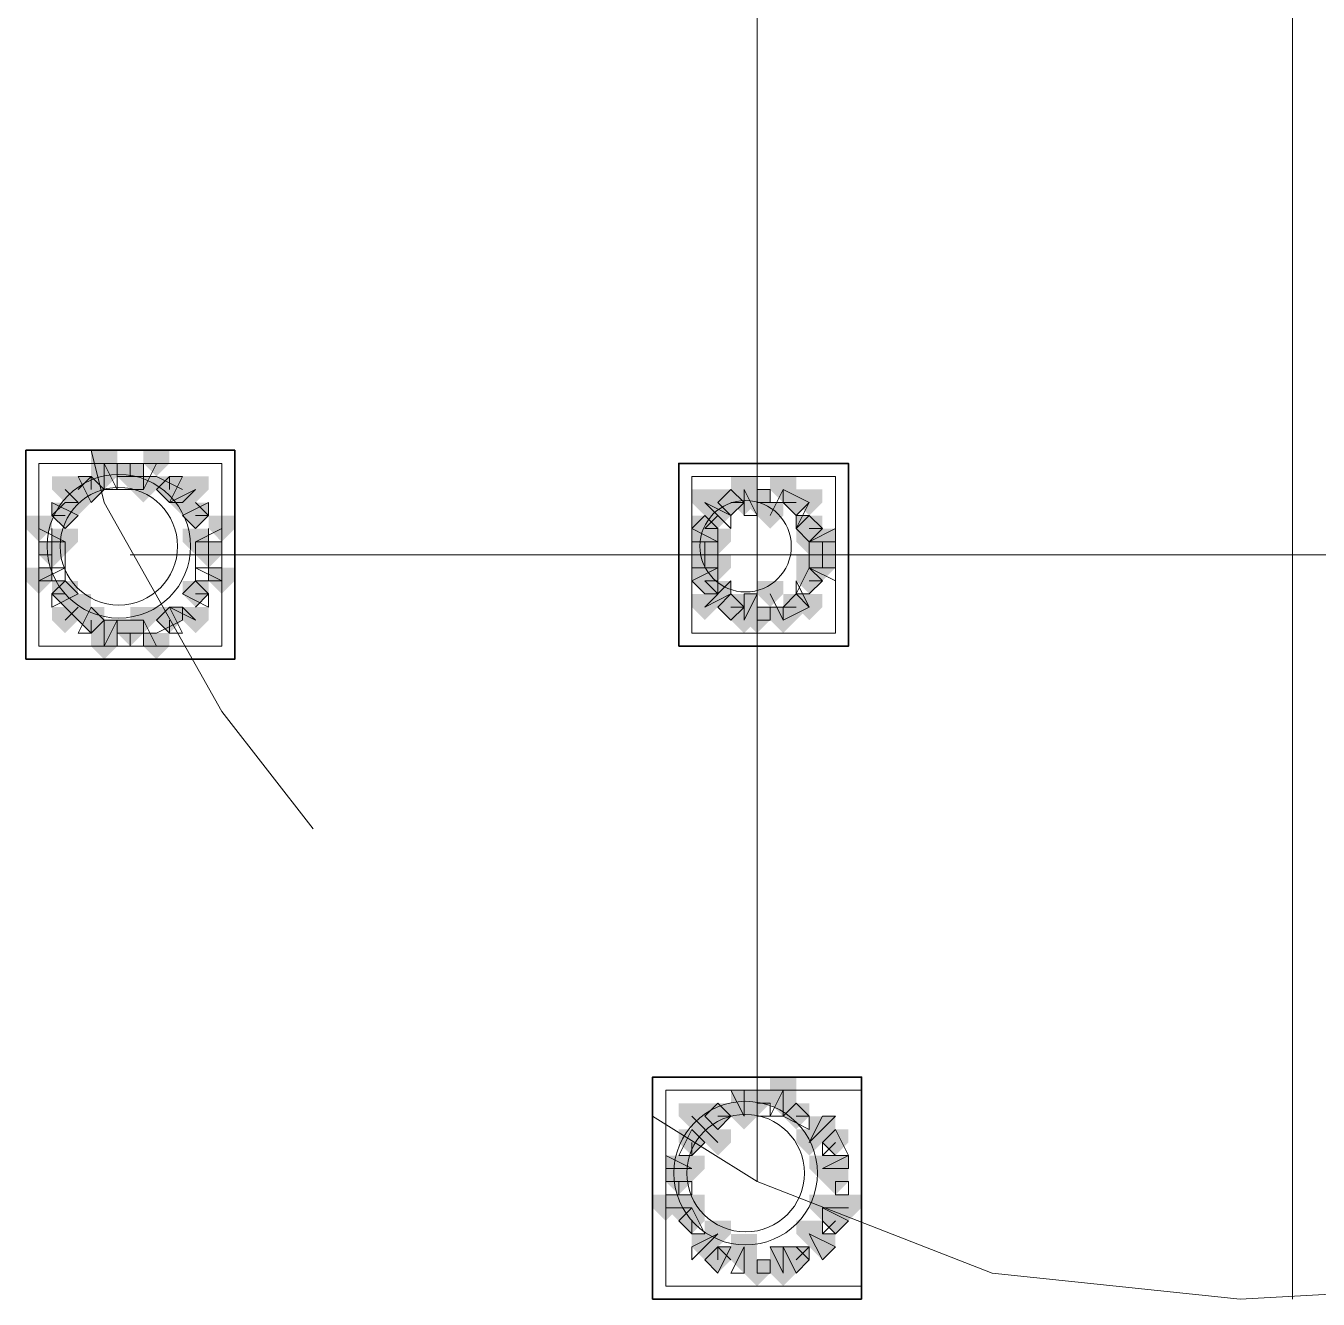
# Model space of a CAD drawing. Header units: millimetres. Extents: x 2315 to 4619, y 1334 to 1897.
# Drawn here: x 4054.09 to 4060.13, y 1535.71 to 1541.67 of the extents above; entities that cross this region are included whole.
import ezdxf

# ---------------------------------------------------------------- set-up
doc = ezdxf.new("R2010")
doc.units = ezdxf.units.MM
for name, color, linetype, true_color in [('PDF_10', 7, 'Continuous', 0x00b85c), ('PDF_AXIS', 7, 'Continuous', 0x00b85c), ('PDF_柱构件', 7, 'Continuous', 0x00b85c), ('PDF_转运站初步方案', 7, 'Continuous', 0x00b85c)]:
    doc.layers.add(name, color=color, linetype=linetype, true_color=true_color)
doc.layers.add('PDF_中心线层', color=1, linetype='Continuous')
doc.layers.add('PDF_粗实线层', color=7, linetype='Continuous')

msp = doc.modelspace()

# ---------------------------------------------------------------- hatches: boundary and pattern name
at = {"layer": 'PDF_10', "transparency": 33554559}
for points in [[(4054.5745, 1539.6195), (4054.5134, 1539.6195), (4054.5134, 1539.5584), (4054.5745, 1539.4974), (4054.6356, 1539.5584), (4054.6356, 1539.6195)], [(4054.5745, 1539.6195), (4054.5134, 1539.6195), (4054.5134, 1539.5584), (4054.5745, 1539.4974), (4054.6356, 1539.5584), (4054.6356, 1539.6195)], [(4054.3912, 1539.5584), (4054.3301, 1539.5584), (4054.3301, 1539.4974), (4054.3912, 1539.4363), (4054.4523, 1539.4974), (4054.4523, 1539.5584)], [(4054.3912, 1539.5584), (4054.3301, 1539.5584), (4054.3301, 1539.4974), (4054.3912, 1539.4363), (4054.4523, 1539.4974), (4054.4523, 1539.5584)], [(4054.7577, 1539.5584), (4054.6966, 1539.5584), (4054.6966, 1539.4974), (4054.7577, 1539.4363), (4054.8188, 1539.4974), (4054.8188, 1539.5584)], [(4054.7577, 1539.5584), (4054.6966, 1539.5584), (4054.6966, 1539.4974), (4054.7577, 1539.4363), (4054.8188, 1539.4974), (4054.8188, 1539.5584)], [(4057.3842, 1539.4974), (4057.3231, 1539.4974), (4057.3231, 1539.4363), (4057.3842, 1539.3752), (4057.4453, 1539.4363), (4057.4453, 1539.4974)], [(4057.3842, 1539.4974), (4057.3231, 1539.4974), (4057.3231, 1539.4363), (4057.3842, 1539.3752), (4057.4453, 1539.4363), (4057.4453, 1539.4974)], [(4057.3842, 1539.4974), (4057.3231, 1539.4974), (4057.3231, 1539.4363), (4057.3842, 1539.3752), (4057.4453, 1539.4363), (4057.4453, 1539.4974)], [(4057.5064, 1539.4974), (4057.4453, 1539.4974), (4057.4453, 1539.4363), (4057.5064, 1539.3752), (4057.5674, 1539.4363), (4057.5674, 1539.4974)], [(4057.5064, 1539.4974), (4057.4453, 1539.4974), (4057.4453, 1539.4363), (4057.5064, 1539.3752), (4057.5674, 1539.4363), (4057.5674, 1539.4974)], [(4057.6896, 1539.4974), (4057.6285, 1539.4974), (4057.6285, 1539.4363), (4057.6896, 1539.3752), (4057.7507, 1539.4363), (4057.7507, 1539.4974)], [(4057.6896, 1539.4974), (4057.6285, 1539.4974), (4057.6285, 1539.4363), (4057.6896, 1539.3752), (4057.7507, 1539.4363), (4057.7507, 1539.4974)], [(4054.2691, 1539.4363), (4054.208, 1539.4363), (4054.208, 1539.3752), (4054.2691, 1539.3141), (4054.3301, 1539.3752), (4054.3301, 1539.4363)], [(4054.2691, 1539.4363), (4054.208, 1539.4363), (4054.208, 1539.3752), (4054.2691, 1539.3141), (4054.3301, 1539.3752), (4054.3301, 1539.4363)], [(4054.8799, 1539.4363), (4054.8188, 1539.4363), (4054.8188, 1539.3752), (4054.8799, 1539.3141), (4054.941, 1539.3752), (4054.941, 1539.4363)], [(4054.8799, 1539.4363), (4054.8188, 1539.4363), (4054.8188, 1539.3752), (4054.8799, 1539.3141), (4054.941, 1539.3752), (4054.941, 1539.4363)], [(4057.262, 1539.3752), (4057.201, 1539.3752), (4057.201, 1539.3141), (4057.262, 1539.253), (4057.3231, 1539.3141), (4057.3231, 1539.3752)], [(4057.262, 1539.3752), (4057.201, 1539.3752), (4057.201, 1539.3141), (4057.262, 1539.253), (4057.3231, 1539.3141), (4057.3231, 1539.3752)], [(4057.7507, 1539.3752), (4057.6896, 1539.3752), (4057.6896, 1539.3141), (4057.7507, 1539.253), (4057.8118, 1539.3141), (4057.8118, 1539.3752)], [(4057.7507, 1539.3752), (4057.6896, 1539.3752), (4057.6896, 1539.3141), (4057.7507, 1539.253), (4057.8118, 1539.3141), (4057.8118, 1539.3752)], [(4054.208, 1539.253), (4054.1469, 1539.253), (4054.1469, 1539.192), (4054.208, 1539.1309), (4054.2691, 1539.192), (4054.2691, 1539.253)], [(4054.208, 1539.253), (4054.1469, 1539.253), (4054.1469, 1539.192), (4054.208, 1539.1309), (4054.2691, 1539.192), (4054.2691, 1539.253)], [(4054.941, 1539.253), (4054.8799, 1539.253), (4054.8799, 1539.192), (4054.941, 1539.1309), (4055.002, 1539.192), (4055.002, 1539.253)], [(4054.941, 1539.253), (4054.8799, 1539.253), (4054.8799, 1539.192), (4054.941, 1539.1309), (4055.002, 1539.192), (4055.002, 1539.253)], [(4054.941, 1539.253), (4054.8799, 1539.253), (4054.8799, 1539.192), (4054.941, 1539.1309), (4055.002, 1539.192), (4055.002, 1539.253)], [(4057.262, 1539.253), (4057.201, 1539.253), (4057.201, 1539.192), (4057.262, 1539.1309), (4057.3231, 1539.192), (4057.3231, 1539.253)], [(4057.262, 1539.253), (4057.201, 1539.253), (4057.201, 1539.192), (4057.262, 1539.1309), (4057.3231, 1539.192), (4057.3231, 1539.253)], [(4057.8118, 1539.253), (4057.7507, 1539.253), (4057.7507, 1539.192), (4057.8118, 1539.1309), (4057.8729, 1539.192), (4057.8729, 1539.253)], [(4057.8118, 1539.253), (4057.7507, 1539.253), (4057.7507, 1539.192), (4057.8118, 1539.1309), (4057.8729, 1539.192), (4057.8729, 1539.253)], [(4057.262, 1539.1309), (4057.201, 1539.1309), (4057.201, 1539.0698), (4057.262, 1539.0087), (4057.3231, 1539.0698), (4057.3231, 1539.1309)], [(4057.262, 1539.1309), (4057.201, 1539.1309), (4057.201, 1539.0698), (4057.262, 1539.0087), (4057.3231, 1539.0698), (4057.3231, 1539.1309)], [(4057.7507, 1539.1309), (4057.6896, 1539.1309), (4057.6896, 1539.0698), (4057.7507, 1539.0087), (4057.8118, 1539.0698), (4057.8118, 1539.1309)], [(4057.7507, 1539.1309), (4057.6896, 1539.1309), (4057.6896, 1539.0698), (4057.7507, 1539.0087), (4057.8118, 1539.0698), (4057.8118, 1539.1309)], [(4054.2691, 1539.0698), (4054.208, 1539.0698), (4054.208, 1539.0087), (4054.2691, 1538.9476), (4054.3301, 1539.0087), (4054.3301, 1539.0698)], [(4054.2691, 1539.0698), (4054.208, 1539.0698), (4054.208, 1539.0087), (4054.2691, 1538.9476), (4054.3301, 1539.0087), (4054.3301, 1539.0698)], [(4054.8799, 1539.0698), (4054.8188, 1539.0698), (4054.8188, 1539.0087), (4054.8799, 1538.9476), (4054.941, 1539.0087), (4054.941, 1539.0698)], [(4054.8799, 1539.0698), (4054.8188, 1539.0698), (4054.8188, 1539.0087), (4054.8799, 1538.9476), (4054.941, 1539.0087), (4054.941, 1539.0698)], [(4057.3842, 1539.0087), (4057.3231, 1539.0087), (4057.3231, 1538.9476), (4057.3842, 1538.8866), (4057.4453, 1538.9476), (4057.4453, 1539.0087)], [(4057.3842, 1539.0087), (4057.3231, 1539.0087), (4057.3231, 1538.9476), (4057.3842, 1538.8866), (4057.4453, 1538.9476), (4057.4453, 1539.0087)], [(4057.3842, 1539.0087), (4057.3231, 1539.0087), (4057.3231, 1538.9476), (4057.3842, 1538.8866), (4057.4453, 1538.9476), (4057.4453, 1539.0087)], [(4057.6896, 1539.0087), (4057.6285, 1539.0087), (4057.6285, 1538.9476), (4057.6896, 1538.8866), (4057.7507, 1538.9476), (4057.7507, 1539.0087)], [(4057.6896, 1539.0087), (4057.6285, 1539.0087), (4057.6285, 1538.9476), (4057.6896, 1538.8866), (4057.7507, 1538.9476), (4057.7507, 1539.0087)], [(4054.3912, 1538.9476), (4054.3301, 1538.9476), (4054.3301, 1538.8866), (4054.3912, 1538.8255), (4054.4523, 1538.8866), (4054.4523, 1538.9476)], [(4054.3912, 1538.9476), (4054.3301, 1538.9476), (4054.3301, 1538.8866), (4054.3912, 1538.8255), (4054.4523, 1538.8866), (4054.4523, 1538.9476)], [(4054.7577, 1538.9476), (4054.6966, 1538.9476), (4054.6966, 1538.8866), (4054.7577, 1538.8255), (4054.8188, 1538.8866), (4054.8188, 1538.9476)], [(4054.7577, 1538.9476), (4054.6966, 1538.9476), (4054.6966, 1538.8866), (4054.7577, 1538.8255), (4054.8188, 1538.8866), (4054.8188, 1538.9476)], [(4057.5064, 1538.9476), (4057.4453, 1538.9476), (4057.4453, 1538.8866), (4057.5064, 1538.8255), (4057.5674, 1538.8866), (4057.5674, 1538.9476)], [(4057.5064, 1538.9476), (4057.4453, 1538.9476), (4057.4453, 1538.8866), (4057.5064, 1538.8255), (4057.5674, 1538.8866), (4057.5674, 1538.9476)], [(4054.5745, 1538.8866), (4054.5134, 1538.8866), (4054.5134, 1538.8255), (4054.5745, 1538.7644), (4054.6356, 1538.8255), (4054.6356, 1538.8866)], [(4054.5745, 1538.8866), (4054.5134, 1538.8866), (4054.5134, 1538.8255), (4054.5745, 1538.7644), (4054.6356, 1538.8255), (4054.6356, 1538.8866)], [(4057.5064, 1536.6876), (4057.4453, 1536.6876), (4057.4453, 1536.6265), (4057.5064, 1536.5655), (4057.5674, 1536.6265), (4057.5674, 1536.6876)], [(4057.5064, 1536.6876), (4057.4453, 1536.6876), (4057.4453, 1536.6265), (4057.5064, 1536.5655), (4057.5674, 1536.6265), (4057.5674, 1536.6876)], [(4057.3231, 1536.6265), (4057.262, 1536.6265), (4057.262, 1536.5655), (4057.3231, 1536.5044), (4057.3842, 1536.5655), (4057.3842, 1536.6265)], [(4057.3231, 1536.6265), (4057.262, 1536.6265), (4057.262, 1536.5655), (4057.3231, 1536.5044), (4057.3842, 1536.5655), (4057.3842, 1536.6265)], [(4057.3231, 1536.6265), (4057.262, 1536.6265), (4057.262, 1536.5655), (4057.3231, 1536.5044), (4057.3842, 1536.5655), (4057.3842, 1536.6265)], [(4057.6896, 1536.6265), (4057.6285, 1536.6265), (4057.6285, 1536.5655), (4057.6896, 1536.5044), (4057.7507, 1536.5655), (4057.7507, 1536.6265)], [(4057.6896, 1536.6265), (4057.6285, 1536.6265), (4057.6285, 1536.5655), (4057.6896, 1536.5044), (4057.7507, 1536.5655), (4057.7507, 1536.6265)], [(4057.201, 1536.5044), (4057.1399, 1536.5044), (4057.1399, 1536.4433), (4057.201, 1536.3822), (4057.262, 1536.4433), (4057.262, 1536.5044)], [(4057.201, 1536.5044), (4057.1399, 1536.5044), (4057.1399, 1536.4433), (4057.201, 1536.3822), (4057.262, 1536.4433), (4057.262, 1536.5044)], [(4057.8729, 1536.5044), (4057.8118, 1536.5044), (4057.8118, 1536.4433), (4057.8729, 1536.3822), (4057.9339, 1536.4433), (4057.9339, 1536.5044)], [(4057.8729, 1536.5044), (4057.8118, 1536.5044), (4057.8118, 1536.4433), (4057.8729, 1536.3822), (4057.9339, 1536.4433), (4057.9339, 1536.5044)], [(4057.1399, 1536.3211), (4057.0788, 1536.3211), (4057.0788, 1536.2601), (4057.1399, 1536.199), (4057.201, 1536.2601), (4057.201, 1536.3211)], [(4057.1399, 1536.3211), (4057.0788, 1536.3211), (4057.0788, 1536.2601), (4057.1399, 1536.199), (4057.201, 1536.2601), (4057.201, 1536.3211)], [(4057.8729, 1536.3211), (4057.8118, 1536.3211), (4057.8118, 1536.2601), (4057.8729, 1536.199), (4057.9339, 1536.2601), (4057.9339, 1536.3211)], [(4057.8729, 1536.3211), (4057.8118, 1536.3211), (4057.8118, 1536.2601), (4057.8729, 1536.199), (4057.9339, 1536.2601), (4057.9339, 1536.3211)], [(4057.201, 1536.1379), (4057.1399, 1536.1379), (4057.1399, 1536.0768), (4057.201, 1536.0157), (4057.262, 1536.0768), (4057.262, 1536.1379)], [(4057.201, 1536.1379), (4057.1399, 1536.1379), (4057.1399, 1536.0768), (4057.201, 1536.0157), (4057.262, 1536.0768), (4057.262, 1536.1379)], [(4057.8729, 1536.1379), (4057.8118, 1536.1379), (4057.8118, 1536.0768), (4057.8729, 1536.0157), (4057.9339, 1536.0768), (4057.9339, 1536.1379)], [(4057.8729, 1536.1379), (4057.8118, 1536.1379), (4057.8118, 1536.0768), (4057.8729, 1536.0157), (4057.9339, 1536.0768), (4057.9339, 1536.1379)], [(4057.3231, 1535.9547), (4057.262, 1535.9547), (4057.262, 1535.8936), (4057.3231, 1535.8325), (4057.3842, 1535.8936), (4057.3842, 1535.9547)], [(4057.3231, 1535.9547), (4057.262, 1535.9547), (4057.262, 1535.8936), (4057.3231, 1535.8325), (4057.3842, 1535.8936), (4057.3842, 1535.9547)], [(4057.6896, 1535.9547), (4057.6285, 1535.9547), (4057.6285, 1535.8936), (4057.6896, 1535.8325), (4057.7507, 1535.8936), (4057.7507, 1535.9547)], [(4057.6896, 1535.9547), (4057.6285, 1535.9547), (4057.6285, 1535.8936), (4057.6896, 1535.8325), (4057.7507, 1535.8936), (4057.7507, 1535.9547)], [(4057.5064, 1535.8936), (4057.4453, 1535.8936), (4057.4453, 1535.8325), (4057.5064, 1535.7714), (4057.5674, 1535.8325), (4057.5674, 1535.8936)], [(4057.5064, 1535.8936), (4057.4453, 1535.8936), (4057.4453, 1535.8325), (4057.5064, 1535.7714), (4057.5674, 1535.8325), (4057.5674, 1535.8936)]]:
    msp.add_hatch(color=256, dxfattribs=at).paths.add_polyline_path(points)
at = {"layer": 'PDF_柱构件', "transparency": 33554559}
for points in [[(4054.4523, 1539.6806), (4054.3912, 1539.6806), (4054.3912, 1539.6195), (4054.4523, 1539.5584), (4054.5134, 1539.6195), (4054.5134, 1539.6806)], [(4054.6966, 1539.6806), (4054.6356, 1539.6806), (4054.6356, 1539.6195), (4054.6966, 1539.5584), (4054.7577, 1539.6195), (4054.7577, 1539.6806)], [(4054.4523, 1539.6195), (4054.3912, 1539.6195), (4054.3912, 1539.5584), (4054.4523, 1539.4974), (4054.5134, 1539.5584), (4054.5134, 1539.6195)], [(4054.2691, 1539.5584), (4054.208, 1539.5584), (4054.208, 1539.4974), (4054.2691, 1539.4363), (4054.3301, 1539.4974), (4054.3301, 1539.5584)], [(4054.6356, 1539.5584), (4054.5745, 1539.5584), (4054.5745, 1539.4974), (4054.6356, 1539.4363), (4054.6966, 1539.4974), (4054.6966, 1539.5584)], [(4054.8799, 1539.5584), (4054.8188, 1539.5584), (4054.8188, 1539.4974), (4054.8799, 1539.4363), (4054.941, 1539.4974), (4054.941, 1539.5584)], [(4057.4453, 1539.5584), (4057.3842, 1539.5584), (4057.3842, 1539.4974), (4057.4453, 1539.4363), (4057.5064, 1539.4974), (4057.5064, 1539.5584)], [(4057.6285, 1539.5584), (4057.5674, 1539.5584), (4057.5674, 1539.4974), (4057.6285, 1539.4363), (4057.6896, 1539.4974), (4057.6896, 1539.5584)], [(4054.3301, 1539.4974), (4054.2691, 1539.4974), (4054.2691, 1539.4363), (4054.3301, 1539.3752), (4054.3912, 1539.4363), (4054.3912, 1539.4974)], [(4054.8188, 1539.4974), (4054.7577, 1539.4974), (4054.7577, 1539.4363), (4054.8188, 1539.3752), (4054.8799, 1539.4363), (4054.8799, 1539.4974)], [(4057.262, 1539.4974), (4057.201, 1539.4974), (4057.201, 1539.4363), (4057.262, 1539.3752), (4057.3231, 1539.4363), (4057.3231, 1539.4974)], [(4057.4453, 1539.4974), (4057.3842, 1539.4974), (4057.3842, 1539.4363), (4057.4453, 1539.3752), (4057.5064, 1539.4363), (4057.5064, 1539.4974)], [(4057.7507, 1539.4974), (4057.6896, 1539.4974), (4057.6896, 1539.4363), (4057.7507, 1539.3752), (4057.8118, 1539.4363), (4057.8118, 1539.4974)], [(4057.3231, 1539.4363), (4057.262, 1539.4363), (4057.262, 1539.3752), (4057.3231, 1539.3141), (4057.3842, 1539.3752), (4057.3842, 1539.4363)], [(4057.5674, 1539.4363), (4057.5064, 1539.4363), (4057.5064, 1539.3752), (4057.5674, 1539.3141), (4057.6285, 1539.3752), (4057.6285, 1539.4363)], [(4054.1469, 1539.3752), (4054.0858, 1539.3752), (4054.0858, 1539.3141), (4054.1469, 1539.253), (4054.208, 1539.3141), (4054.208, 1539.3752)], [(4055.002, 1539.3752), (4054.941, 1539.3752), (4054.941, 1539.3141), (4055.002, 1539.253), (4055.0631, 1539.3141), (4055.0631, 1539.3752)], [(4054.2691, 1539.3141), (4054.208, 1539.3141), (4054.208, 1539.253), (4054.2691, 1539.192), (4054.3301, 1539.253), (4054.3301, 1539.3141)], [(4054.8799, 1539.3141), (4054.8188, 1539.3141), (4054.8188, 1539.253), (4054.8799, 1539.192), (4054.941, 1539.253), (4054.941, 1539.3141)], [(4057.262, 1539.3141), (4057.201, 1539.3141), (4057.201, 1539.253), (4057.262, 1539.192), (4057.3231, 1539.253), (4057.3231, 1539.3141)], [(4057.3231, 1539.3141), (4057.262, 1539.3141), (4057.262, 1539.253), (4057.3231, 1539.192), (4057.3842, 1539.253), (4057.3842, 1539.3141)], [(4057.7507, 1539.3141), (4057.6896, 1539.3141), (4057.6896, 1539.253), (4057.7507, 1539.192), (4057.8118, 1539.253), (4057.8118, 1539.3141)], [(4057.8118, 1539.3141), (4057.7507, 1539.3141), (4057.7507, 1539.253), (4057.8118, 1539.192), (4057.8729, 1539.253), (4057.8729, 1539.3141)], [(4057.262, 1539.192), (4057.201, 1539.192), (4057.201, 1539.1309), (4057.262, 1539.0698), (4057.3231, 1539.1309), (4057.3231, 1539.192)], [(4057.3231, 1539.192), (4057.262, 1539.192), (4057.262, 1539.1309), (4057.3231, 1539.0698), (4057.3842, 1539.1309), (4057.3842, 1539.192)], [(4057.7507, 1539.192), (4057.6896, 1539.192), (4057.6896, 1539.1309), (4057.7507, 1539.0698), (4057.8118, 1539.1309), (4057.8118, 1539.192)], [(4057.8118, 1539.192), (4057.7507, 1539.192), (4057.7507, 1539.1309), (4057.8118, 1539.0698), (4057.8729, 1539.1309), (4057.8729, 1539.192)], [(4054.1469, 1539.1309), (4054.0858, 1539.1309), (4054.0858, 1539.0698), (4054.1469, 1539.0087), (4054.208, 1539.0698), (4054.208, 1539.1309)], [(4055.002, 1539.1309), (4054.941, 1539.1309), (4054.941, 1539.0698), (4055.002, 1539.0087), (4055.0631, 1539.0698), (4055.0631, 1539.1309)], [(4057.3231, 1539.0698), (4057.262, 1539.0698), (4057.262, 1539.0087), (4057.3231, 1538.9476), (4057.3842, 1539.0087), (4057.3842, 1539.0698)], [(4057.5674, 1539.0698), (4057.5064, 1539.0698), (4057.5064, 1539.0087), (4057.5674, 1538.9476), (4057.6285, 1539.0087), (4057.6285, 1539.0698)], [(4054.3301, 1539.0087), (4054.2691, 1539.0087), (4054.2691, 1538.9476), (4054.3301, 1538.8866), (4054.3912, 1538.9476), (4054.3912, 1539.0087)], [(4057.262, 1539.0087), (4057.201, 1539.0087), (4057.201, 1538.9476), (4057.262, 1538.8866), (4057.3231, 1538.9476), (4057.3231, 1539.0087)], [(4057.4453, 1539.0087), (4057.3842, 1539.0087), (4057.3842, 1538.9476), (4057.4453, 1538.8866), (4057.5064, 1538.9476), (4057.5064, 1539.0087)], [(4057.7507, 1539.0087), (4057.6896, 1539.0087), (4057.6896, 1538.9476), (4057.7507, 1538.8866), (4057.8118, 1538.9476), (4057.8118, 1539.0087)], [(4054.2691, 1538.9476), (4054.208, 1538.9476), (4054.208, 1538.8866), (4054.2691, 1538.8255), (4054.3301, 1538.8866), (4054.3301, 1538.9476)], [(4054.6356, 1538.9476), (4054.5745, 1538.9476), (4054.5745, 1538.8866), (4054.6356, 1538.8255), (4054.6966, 1538.8866), (4054.6966, 1538.9476)], [(4054.8799, 1538.9476), (4054.8188, 1538.9476), (4054.8188, 1538.8866), (4054.8799, 1538.8255), (4054.941, 1538.8866), (4054.941, 1538.9476)], [(4057.4453, 1538.9476), (4057.3842, 1538.9476), (4057.3842, 1538.8866), (4057.4453, 1538.8255), (4057.5064, 1538.8866), (4057.5064, 1538.9476)], [(4057.6285, 1538.9476), (4057.5674, 1538.9476), (4057.5674, 1538.8866), (4057.6285, 1538.8255), (4057.6896, 1538.8866), (4057.6896, 1538.9476)], [(4054.4523, 1538.8866), (4054.3912, 1538.8866), (4054.3912, 1538.8255), (4054.4523, 1538.7644), (4054.5134, 1538.8255), (4054.5134, 1538.8866)], [(4054.4523, 1538.8255), (4054.3912, 1538.8255), (4054.3912, 1538.7644), (4054.4523, 1538.7033), (4054.5134, 1538.7644), (4054.5134, 1538.8255)], [(4054.6966, 1538.8255), (4054.6356, 1538.8255), (4054.6356, 1538.7644), (4054.6966, 1538.7033), (4054.7577, 1538.7644), (4054.7577, 1538.8255)], [(4057.6285, 1536.7487), (4057.5674, 1536.7487), (4057.5674, 1536.6876), (4057.6285, 1536.6265), (4057.6896, 1536.6876), (4057.6896, 1536.7487)], [(4057.4453, 1536.6876), (4057.3842, 1536.6876), (4057.3842, 1536.6265), (4057.4453, 1536.5655), (4057.5064, 1536.6265), (4057.5064, 1536.6876)], [(4057.6285, 1536.6876), (4057.5674, 1536.6876), (4057.5674, 1536.6265), (4057.6285, 1536.5655), (4057.6896, 1536.6265), (4057.6896, 1536.6876)], [(4057.201, 1536.6265), (4057.1399, 1536.6265), (4057.1399, 1536.5655), (4057.201, 1536.5044), (4057.262, 1536.5655), (4057.262, 1536.6265)], [(4057.4453, 1536.6265), (4057.3842, 1536.6265), (4057.3842, 1536.5655), (4057.4453, 1536.5044), (4057.5064, 1536.5655), (4057.5064, 1536.6265)], [(4057.262, 1536.5655), (4057.201, 1536.5655), (4057.201, 1536.5044), (4057.262, 1536.4433), (4057.3231, 1536.5044), (4057.3231, 1536.5655)], [(4057.8118, 1536.5655), (4057.7507, 1536.5655), (4057.7507, 1536.5044), (4057.8118, 1536.4433), (4057.8729, 1536.5044), (4057.8729, 1536.5655)], [(4057.3231, 1536.5044), (4057.262, 1536.5044), (4057.262, 1536.4433), (4057.3231, 1536.3822), (4057.3842, 1536.4433), (4057.3842, 1536.5044)], [(4057.7507, 1536.5044), (4057.6896, 1536.5044), (4057.6896, 1536.4433), (4057.7507, 1536.3822), (4057.8118, 1536.4433), (4057.8118, 1536.5044)], [(4057.1399, 1536.3822), (4057.0788, 1536.3822), (4057.0788, 1536.3211), (4057.1399, 1536.2601), (4057.201, 1536.3211), (4057.201, 1536.3822)], [(4057.201, 1536.3822), (4057.1399, 1536.3822), (4057.1399, 1536.3211), (4057.201, 1536.2601), (4057.262, 1536.3211), (4057.262, 1536.3822)], [(4057.8118, 1536.3822), (4057.7507, 1536.3822), (4057.7507, 1536.3211), (4057.8118, 1536.2601), (4057.8729, 1536.3211), (4057.8729, 1536.3822)], [(4057.8729, 1536.3822), (4057.8118, 1536.3822), (4057.8118, 1536.3211), (4057.8729, 1536.2601), (4057.9339, 1536.3211), (4057.9339, 1536.3822)], [(4057.0788, 1536.199), (4057.0177, 1536.199), (4057.0177, 1536.1379), (4057.0788, 1536.0768), (4057.1399, 1536.1379), (4057.1399, 1536.199)], [(4057.1399, 1536.199), (4057.0788, 1536.199), (4057.0788, 1536.1379), (4057.1399, 1536.0768), (4057.201, 1536.1379), (4057.201, 1536.199)], [(4057.201, 1536.199), (4057.1399, 1536.199), (4057.1399, 1536.1379), (4057.201, 1536.0768), (4057.262, 1536.1379), (4057.262, 1536.199)], [(4057.8118, 1536.199), (4057.7507, 1536.199), (4057.7507, 1536.1379), (4057.8118, 1536.0768), (4057.8729, 1536.1379), (4057.8729, 1536.199)], [(4057.8729, 1536.199), (4057.8118, 1536.199), (4057.8118, 1536.1379), (4057.8729, 1536.0768), (4057.9339, 1536.1379), (4057.9339, 1536.199)], [(4057.9339, 1536.199), (4057.8729, 1536.199), (4057.8729, 1536.1379), (4057.9339, 1536.0768), (4057.995, 1536.1379), (4057.995, 1536.199)], [(4057.3231, 1536.0768), (4057.262, 1536.0768), (4057.262, 1536.0157), (4057.3231, 1535.9547), (4057.3842, 1536.0157), (4057.3842, 1536.0768)], [(4057.7507, 1536.0768), (4057.6896, 1536.0768), (4057.6896, 1536.0157), (4057.7507, 1535.9547), (4057.8118, 1536.0157), (4057.8118, 1536.0768)], [(4057.262, 1536.0157), (4057.201, 1536.0157), (4057.201, 1535.9547), (4057.262, 1535.8936), (4057.3231, 1535.9547), (4057.3231, 1536.0157)], [(4057.4453, 1536.0157), (4057.3842, 1536.0157), (4057.3842, 1535.9547), (4057.4453, 1535.8936), (4057.5064, 1535.9547), (4057.5064, 1536.0157)], [(4057.8118, 1536.0157), (4057.7507, 1536.0157), (4057.7507, 1535.9547), (4057.8118, 1535.8936), (4057.8729, 1535.9547), (4057.8729, 1536.0157)], [(4057.4453, 1535.9547), (4057.3842, 1535.9547), (4057.3842, 1535.8936), (4057.4453, 1535.8325), (4057.5064, 1535.8936), (4057.5064, 1535.9547)], [(4057.6285, 1535.9547), (4057.5674, 1535.9547), (4057.5674, 1535.8936), (4057.6285, 1535.8325), (4057.6896, 1535.8936), (4057.6896, 1535.9547)], [(4057.6285, 1535.8936), (4057.5674, 1535.8936), (4057.5674, 1535.8325), (4057.6285, 1535.7714), (4057.6896, 1535.8325), (4057.6896, 1535.8936)]]:
    msp.add_hatch(color=256, dxfattribs=at).paths.add_polyline_path(points)
at = {"layer": 'PDF_转运站初步方案', "transparency": 33554559}
for points in [[(4054.5745, 1539.6195), (4054.5134, 1539.6195), (4054.5134, 1539.5584), (4054.5745, 1539.4974), (4054.6356, 1539.5584), (4054.6356, 1539.6195)], [(4054.5745, 1539.6195), (4054.5134, 1539.6195), (4054.5134, 1539.5584), (4054.5745, 1539.4974), (4054.6356, 1539.5584), (4054.6356, 1539.6195)], [(4054.3912, 1539.5584), (4054.3301, 1539.5584), (4054.3301, 1539.4974), (4054.3912, 1539.4363), (4054.4523, 1539.4974), (4054.4523, 1539.5584)], [(4054.3912, 1539.5584), (4054.3301, 1539.5584), (4054.3301, 1539.4974), (4054.3912, 1539.4363), (4054.4523, 1539.4974), (4054.4523, 1539.5584)], [(4054.7577, 1539.5584), (4054.6966, 1539.5584), (4054.6966, 1539.4974), (4054.7577, 1539.4363), (4054.8188, 1539.4974), (4054.8188, 1539.5584)], [(4054.7577, 1539.5584), (4054.6966, 1539.5584), (4054.6966, 1539.4974), (4054.7577, 1539.4363), (4054.8188, 1539.4974), (4054.8188, 1539.5584)], [(4057.3842, 1539.4974), (4057.3231, 1539.4974), (4057.3231, 1539.4363), (4057.3842, 1539.3752), (4057.4453, 1539.4363), (4057.4453, 1539.4974)], [(4057.3842, 1539.4974), (4057.3231, 1539.4974), (4057.3231, 1539.4363), (4057.3842, 1539.3752), (4057.4453, 1539.4363), (4057.4453, 1539.4974)], [(4057.5064, 1539.4974), (4057.4453, 1539.4974), (4057.4453, 1539.4363), (4057.5064, 1539.3752), (4057.5674, 1539.4363), (4057.5674, 1539.4974)], [(4057.5064, 1539.4974), (4057.4453, 1539.4974), (4057.4453, 1539.4363), (4057.5064, 1539.3752), (4057.5674, 1539.4363), (4057.5674, 1539.4974)], [(4057.6896, 1539.4974), (4057.6285, 1539.4974), (4057.6285, 1539.4363), (4057.6896, 1539.3752), (4057.7507, 1539.4363), (4057.7507, 1539.4974)], [(4057.6896, 1539.4974), (4057.6285, 1539.4974), (4057.6285, 1539.4363), (4057.6896, 1539.3752), (4057.7507, 1539.4363), (4057.7507, 1539.4974)], [(4054.2691, 1539.4363), (4054.208, 1539.4363), (4054.208, 1539.3752), (4054.2691, 1539.3141), (4054.3301, 1539.3752), (4054.3301, 1539.4363)], [(4054.2691, 1539.4363), (4054.208, 1539.4363), (4054.208, 1539.3752), (4054.2691, 1539.3141), (4054.3301, 1539.3752), (4054.3301, 1539.4363)], [(4054.8799, 1539.4363), (4054.8188, 1539.4363), (4054.8188, 1539.3752), (4054.8799, 1539.3141), (4054.941, 1539.3752), (4054.941, 1539.4363)], [(4054.8799, 1539.4363), (4054.8188, 1539.4363), (4054.8188, 1539.3752), (4054.8799, 1539.3141), (4054.941, 1539.3752), (4054.941, 1539.4363)], [(4057.262, 1539.3752), (4057.201, 1539.3752), (4057.201, 1539.3141), (4057.262, 1539.253), (4057.3231, 1539.3141), (4057.3231, 1539.3752)], [(4057.262, 1539.3752), (4057.201, 1539.3752), (4057.201, 1539.3141), (4057.262, 1539.253), (4057.3231, 1539.3141), (4057.3231, 1539.3752)], [(4057.7507, 1539.3752), (4057.6896, 1539.3752), (4057.6896, 1539.3141), (4057.7507, 1539.253), (4057.8118, 1539.3141), (4057.8118, 1539.3752)], [(4057.7507, 1539.3752), (4057.6896, 1539.3752), (4057.6896, 1539.3141), (4057.7507, 1539.253), (4057.8118, 1539.3141), (4057.8118, 1539.3752)], [(4054.208, 1539.253), (4054.1469, 1539.253), (4054.1469, 1539.192), (4054.208, 1539.1309), (4054.2691, 1539.192), (4054.2691, 1539.253)], [(4054.208, 1539.253), (4054.1469, 1539.253), (4054.1469, 1539.192), (4054.208, 1539.1309), (4054.2691, 1539.192), (4054.2691, 1539.253)], [(4054.941, 1539.253), (4054.8799, 1539.253), (4054.8799, 1539.192), (4054.941, 1539.1309), (4055.002, 1539.192), (4055.002, 1539.253)], [(4054.941, 1539.253), (4054.8799, 1539.253), (4054.8799, 1539.192), (4054.941, 1539.1309), (4055.002, 1539.192), (4055.002, 1539.253)], [(4057.262, 1539.253), (4057.201, 1539.253), (4057.201, 1539.192), (4057.262, 1539.1309), (4057.3231, 1539.192), (4057.3231, 1539.253)], [(4057.262, 1539.253), (4057.201, 1539.253), (4057.201, 1539.192), (4057.262, 1539.1309), (4057.3231, 1539.192), (4057.3231, 1539.253)], [(4057.8118, 1539.253), (4057.7507, 1539.253), (4057.7507, 1539.192), (4057.8118, 1539.1309), (4057.8729, 1539.192), (4057.8729, 1539.253)], [(4057.8118, 1539.253), (4057.7507, 1539.253), (4057.7507, 1539.192), (4057.8118, 1539.1309), (4057.8729, 1539.192), (4057.8729, 1539.253)], [(4057.262, 1539.1309), (4057.201, 1539.1309), (4057.201, 1539.0698), (4057.262, 1539.0087), (4057.3231, 1539.0698), (4057.3231, 1539.1309)], [(4057.262, 1539.1309), (4057.201, 1539.1309), (4057.201, 1539.0698), (4057.262, 1539.0087), (4057.3231, 1539.0698), (4057.3231, 1539.1309)], [(4057.7507, 1539.1309), (4057.6896, 1539.1309), (4057.6896, 1539.0698), (4057.7507, 1539.0087), (4057.8118, 1539.0698), (4057.8118, 1539.1309)], [(4057.7507, 1539.1309), (4057.6896, 1539.1309), (4057.6896, 1539.0698), (4057.7507, 1539.0087), (4057.8118, 1539.0698), (4057.8118, 1539.1309)], [(4054.2691, 1539.0698), (4054.208, 1539.0698), (4054.208, 1539.0087), (4054.2691, 1538.9476), (4054.3301, 1539.0087), (4054.3301, 1539.0698)], [(4054.2691, 1539.0698), (4054.208, 1539.0698), (4054.208, 1539.0087), (4054.2691, 1538.9476), (4054.3301, 1539.0087), (4054.3301, 1539.0698)], [(4054.8799, 1539.0698), (4054.8188, 1539.0698), (4054.8188, 1539.0087), (4054.8799, 1538.9476), (4054.941, 1539.0087), (4054.941, 1539.0698)], [(4054.8799, 1539.0698), (4054.8188, 1539.0698), (4054.8188, 1539.0087), (4054.8799, 1538.9476), (4054.941, 1539.0087), (4054.941, 1539.0698)], [(4057.3842, 1539.0087), (4057.3231, 1539.0087), (4057.3231, 1538.9476), (4057.3842, 1538.8866), (4057.4453, 1538.9476), (4057.4453, 1539.0087)], [(4057.3842, 1539.0087), (4057.3231, 1539.0087), (4057.3231, 1538.9476), (4057.3842, 1538.8866), (4057.4453, 1538.9476), (4057.4453, 1539.0087)], [(4057.6896, 1539.0087), (4057.6285, 1539.0087), (4057.6285, 1538.9476), (4057.6896, 1538.8866), (4057.7507, 1538.9476), (4057.7507, 1539.0087)], [(4057.6896, 1539.0087), (4057.6285, 1539.0087), (4057.6285, 1538.9476), (4057.6896, 1538.8866), (4057.7507, 1538.9476), (4057.7507, 1539.0087)], [(4054.3912, 1538.9476), (4054.3301, 1538.9476), (4054.3301, 1538.8866), (4054.3912, 1538.8255), (4054.4523, 1538.8866), (4054.4523, 1538.9476)], [(4054.3912, 1538.9476), (4054.3301, 1538.9476), (4054.3301, 1538.8866), (4054.3912, 1538.8255), (4054.4523, 1538.8866), (4054.4523, 1538.9476)], [(4054.7577, 1538.9476), (4054.6966, 1538.9476), (4054.6966, 1538.8866), (4054.7577, 1538.8255), (4054.8188, 1538.8866), (4054.8188, 1538.9476)], [(4054.7577, 1538.9476), (4054.6966, 1538.9476), (4054.6966, 1538.8866), (4054.7577, 1538.8255), (4054.8188, 1538.8866), (4054.8188, 1538.9476)], [(4057.5064, 1538.9476), (4057.4453, 1538.9476), (4057.4453, 1538.8866), (4057.5064, 1538.8255), (4057.5674, 1538.8866), (4057.5674, 1538.9476)], [(4057.5064, 1538.9476), (4057.4453, 1538.9476), (4057.4453, 1538.8866), (4057.5064, 1538.8255), (4057.5674, 1538.8866), (4057.5674, 1538.9476)], [(4054.5745, 1538.8866), (4054.5134, 1538.8866), (4054.5134, 1538.8255), (4054.5745, 1538.7644), (4054.6356, 1538.8255), (4054.6356, 1538.8866)], [(4054.5745, 1538.8866), (4054.5134, 1538.8866), (4054.5134, 1538.8255), (4054.5745, 1538.7644), (4054.6356, 1538.8255), (4054.6356, 1538.8866)], [(4057.5064, 1536.6876), (4057.4453, 1536.6876), (4057.4453, 1536.6265), (4057.5064, 1536.5655), (4057.5674, 1536.6265), (4057.5674, 1536.6876)], [(4057.5064, 1536.6876), (4057.4453, 1536.6876), (4057.4453, 1536.6265), (4057.5064, 1536.5655), (4057.5674, 1536.6265), (4057.5674, 1536.6876)], [(4057.3231, 1536.6265), (4057.262, 1536.6265), (4057.262, 1536.5655), (4057.3231, 1536.5044), (4057.3842, 1536.5655), (4057.3842, 1536.6265)], [(4057.3231, 1536.6265), (4057.262, 1536.6265), (4057.262, 1536.5655), (4057.3231, 1536.5044), (4057.3842, 1536.5655), (4057.3842, 1536.6265)], [(4057.6896, 1536.6265), (4057.6285, 1536.6265), (4057.6285, 1536.5655), (4057.6896, 1536.5044), (4057.7507, 1536.5655), (4057.7507, 1536.6265)], [(4057.6896, 1536.6265), (4057.6285, 1536.6265), (4057.6285, 1536.5655), (4057.6896, 1536.5044), (4057.7507, 1536.5655), (4057.7507, 1536.6265)], [(4057.201, 1536.5044), (4057.1399, 1536.5044), (4057.1399, 1536.4433), (4057.201, 1536.3822), (4057.262, 1536.4433), (4057.262, 1536.5044)], [(4057.201, 1536.5044), (4057.1399, 1536.5044), (4057.1399, 1536.4433), (4057.201, 1536.3822), (4057.262, 1536.4433), (4057.262, 1536.5044)], [(4057.8729, 1536.5044), (4057.8118, 1536.5044), (4057.8118, 1536.4433), (4057.8729, 1536.3822), (4057.9339, 1536.4433), (4057.9339, 1536.5044)], [(4057.8729, 1536.5044), (4057.8118, 1536.5044), (4057.8118, 1536.4433), (4057.8729, 1536.3822), (4057.9339, 1536.4433), (4057.9339, 1536.5044)], [(4057.1399, 1536.3211), (4057.0788, 1536.3211), (4057.0788, 1536.2601), (4057.1399, 1536.199), (4057.201, 1536.2601), (4057.201, 1536.3211)], [(4057.1399, 1536.3211), (4057.0788, 1536.3211), (4057.0788, 1536.2601), (4057.1399, 1536.199), (4057.201, 1536.2601), (4057.201, 1536.3211)], [(4057.8729, 1536.3211), (4057.8118, 1536.3211), (4057.8118, 1536.2601), (4057.8729, 1536.199), (4057.9339, 1536.2601), (4057.9339, 1536.3211)], [(4057.8729, 1536.3211), (4057.8118, 1536.3211), (4057.8118, 1536.2601), (4057.8729, 1536.199), (4057.9339, 1536.2601), (4057.9339, 1536.3211)], [(4057.201, 1536.1379), (4057.1399, 1536.1379), (4057.1399, 1536.0768), (4057.201, 1536.0157), (4057.262, 1536.0768), (4057.262, 1536.1379)], [(4057.201, 1536.1379), (4057.1399, 1536.1379), (4057.1399, 1536.0768), (4057.201, 1536.0157), (4057.262, 1536.0768), (4057.262, 1536.1379)], [(4057.8729, 1536.1379), (4057.8118, 1536.1379), (4057.8118, 1536.0768), (4057.8729, 1536.0157), (4057.9339, 1536.0768), (4057.9339, 1536.1379)], [(4057.8729, 1536.1379), (4057.8118, 1536.1379), (4057.8118, 1536.0768), (4057.8729, 1536.0157), (4057.9339, 1536.0768), (4057.9339, 1536.1379)], [(4057.3231, 1535.9547), (4057.262, 1535.9547), (4057.262, 1535.8936), (4057.3231, 1535.8325), (4057.3842, 1535.8936), (4057.3842, 1535.9547)], [(4057.3231, 1535.9547), (4057.262, 1535.9547), (4057.262, 1535.8936), (4057.3231, 1535.8325), (4057.3842, 1535.8936), (4057.3842, 1535.9547)], [(4057.6896, 1535.9547), (4057.6285, 1535.9547), (4057.6285, 1535.8936), (4057.6896, 1535.8325), (4057.7507, 1535.8936), (4057.7507, 1535.9547)], [(4057.6896, 1535.9547), (4057.6285, 1535.9547), (4057.6285, 1535.8936), (4057.6896, 1535.8325), (4057.7507, 1535.8936), (4057.7507, 1535.9547)], [(4057.5064, 1535.8936), (4057.4453, 1535.8936), (4057.4453, 1535.8325), (4057.5064, 1535.7714), (4057.5674, 1535.8325), (4057.5674, 1535.8936)], [(4057.5064, 1535.8936), (4057.4453, 1535.8936), (4057.4453, 1535.8325), (4057.5064, 1535.7714), (4057.5674, 1535.8325), (4057.5674, 1535.8936)]]:
    msp.add_hatch(color=256, dxfattribs=at).paths.add_polyline_path(points)

# ---------------------------------------------------------------- linework, layer by layer
at = {"layer": 'PDF_10', "lineweight": 18}
for points in [[(4054.5745, 1539.5584), (4054.5745, 1539.6195)], [(4054.3912, 1539.4974), (4054.3912, 1539.5584), (4054.3301, 1539.4974)], [(4054.6356, 1539.5584), (4054.5134, 1539.5584)], [(4054.8188, 1539.4974), (4054.6966, 1539.5584)], [(4054.7577, 1539.4974), (4054.7577, 1539.5584)], [(4057.5674, 1539.4363), (4057.5064, 1539.4363), (4057.5064, 1539.4974)], [(4054.2691, 1539.4363), (4054.208, 1539.3752), (4054.2691, 1539.3752)], [(4054.8799, 1539.3752), (4054.941, 1539.3752), (4054.8799, 1539.4363)], [(4057.4453, 1539.4363), (4057.3842, 1539.4363)], [(4057.6896, 1539.4363), (4057.6285, 1539.4363), (4057.6896, 1539.4363)], [(4057.3231, 1539.3752), (4057.262, 1539.3141), (4057.3231, 1539.3141)], [(4057.7507, 1539.3141), (4057.8118, 1539.3141), (4057.7507, 1539.3752)], [(4054.208, 1539.253), (4054.208, 1539.1309)], [(4054.941, 1539.1309), (4054.941, 1539.253)], [(4057.262, 1539.253), (4057.262, 1539.1309)], [(4057.8118, 1539.1309), (4057.8118, 1539.253)], [(4054.208, 1539.192), (4054.1469, 1539.192)], [(4057.262, 1539.192), (4057.201, 1539.192)], [(4057.7507, 1539.192), (4057.8118, 1539.192)], [(4057.3231, 1539.0698), (4057.262, 1539.0698), (4057.3231, 1539.0087)], [(4057.7507, 1539.0087), (4057.8118, 1539.0698), (4057.7507, 1539.0698)], [(4054.2691, 1539.0087), (4054.208, 1539.0087), (4054.2691, 1538.9476)], [(4054.8799, 1538.9476), (4054.941, 1539.0087), (4054.8799, 1539.0087)], [(4057.3842, 1538.9476), (4057.4453, 1538.9476)], [(4057.5064, 1538.9476), (4057.5064, 1538.8866), (4057.5674, 1538.8866)], [(4057.6896, 1538.9476), (4057.6285, 1538.9476), (4057.6896, 1538.9476)], [(4054.3301, 1538.8866), (4054.3912, 1538.8255), (4054.3912, 1538.8866)], [(4054.6966, 1538.8255), (4054.8188, 1538.8866)], [(4054.7577, 1538.8866), (4054.7577, 1538.8255)], [(4054.5134, 1538.8255), (4054.6356, 1538.8255)], [(4054.5745, 1538.8255), (4054.5745, 1538.7644)], [(4057.5064, 1536.5655), (4057.5064, 1536.6265), (4057.5674, 1536.6265)], [(4057.3231, 1536.5655), (4057.3842, 1536.5655)], [(4057.7507, 1536.5655), (4057.6896, 1536.5655), (4057.7507, 1536.5655)], [(4057.201, 1536.4433), (4057.201, 1536.3822), (4057.201, 1536.4433)], [(4057.8118, 1536.4433), (4057.8729, 1536.3822)], [(4057.8118, 1536.3822), (4057.8729, 1536.4433)], [(4057.1399, 1536.199), (4057.1399, 1536.2601), (4057.201, 1536.2601)], [(4057.9339, 1536.2601), (4057.8729, 1536.2601), (4057.8729, 1536.199)], [(4057.201, 1536.0157), (4057.201, 1536.0768), (4057.201, 1536.0157)], [(4057.8729, 1536.0768), (4057.8118, 1536.0157)], [(4057.8118, 1536.0768), (4057.8729, 1536.0157)], [(4057.3842, 1535.8936), (4057.3231, 1535.9547), (4057.3231, 1535.8936)], [(4057.7507, 1535.9547), (4057.6896, 1535.8936)], [(4057.6896, 1535.9547), (4057.7507, 1535.8936)], [(4057.5674, 1535.8325), (4057.5064, 1535.8325), (4057.5064, 1535.8936)]]:
    msp.add_lwpolyline(points, dxfattribs=at)
at = {"layer": 'PDF_AXIS', "lineweight": 18}
for points in [[(4054.1469, 1538.7644), (4054.1469, 1539.6195), (4055.002, 1539.6195), (4055.002, 1538.7644)], [(4057.201, 1538.8255), (4057.201, 1539.5584), (4057.8729, 1539.5584), (4057.8729, 1538.8255)], [(4057.995, 1535.7714), (4057.995, 1536.6876), (4057.0788, 1536.6876), (4057.0788, 1535.7714)]]:
    msp.add_lwpolyline(points, close=True, dxfattribs=at)
at = {"layer": 'PDF_中心线层', "color": 112, "lineweight": 18, "true_color": 0x00b85c}
msp.add_lwpolyline([(4060.0107, 1535.7103), (4060.0107, 1547.6822)], close=True, dxfattribs=at)
for points in [[(4057.5064, 1547.1325), (4057.5064, 1536.2601)], [(4065.9966, 1541.6352), (4065.9966, 1541.1466), (4065.7523, 1539.986), (4065.3858, 1538.9476), (4064.7139, 1537.9703), (4063.981, 1537.1763), (4063.0037, 1536.5044), (4061.9653, 1536.0157), (4060.8658, 1535.7714), (4059.7664, 1535.7103), (4058.6058, 1535.8325), (4057.5064, 1536.2601), (4057.0177, 1536.5655)], [(4055.4296, 1537.9093), (4055.002, 1538.459), (4054.4523, 1539.4363), (4054.3912, 1539.6806)], [(4065.508, 1539.192), (4054.5745, 1539.192)]]:
    msp.add_lwpolyline(points, dxfattribs=at)
at = {"layer": 'PDF_柱构件', "lineweight": 18}
for points in [[(4054.4523, 1539.6195), (4054.5134, 1539.4974), (4054.4523, 1539.4974)], [(4054.6356, 1539.4974), (4054.5134, 1539.4974), (4054.5134, 1539.6195), (4054.6356, 1539.6195)], [(4054.6966, 1539.6195), (4054.6356, 1539.4974)], [(4054.4523, 1539.4974), (4054.3912, 1539.4363), (4054.3301, 1539.5584), (4054.3912, 1539.5584)], [(4054.7577, 1539.4363), (4054.6966, 1539.4974), (4054.7577, 1539.5584), (4054.8188, 1539.5584)], [(4054.2691, 1539.4974), (4054.3301, 1539.4363)], [(4054.8799, 1539.4974), (4054.8188, 1539.4363), (4054.7577, 1539.4363)], [(4057.4453, 1539.4363), (4057.3842, 1539.3752), (4057.3231, 1539.4363), (4057.3842, 1539.4974)], [(4057.4453, 1539.4974), (4057.5064, 1539.3752), (4057.4453, 1539.3752)], [(4057.5674, 1539.4363), (4057.5064, 1539.4363), (4057.5064, 1539.4974), (4057.5674, 1539.4974)], [(4057.6285, 1539.4974), (4057.5674, 1539.3752)], [(4057.6896, 1539.3752), (4057.6285, 1539.4363), (4057.6285, 1539.4974), (4057.7507, 1539.4363)], [(4054.3301, 1539.3752), (4054.2691, 1539.3141), (4054.208, 1539.3752), (4054.208, 1539.4363)], [(4054.8799, 1539.3141), (4054.8188, 1539.3752), (4054.941, 1539.4363), (4054.941, 1539.3752)], [(4057.262, 1539.4363), (4057.3842, 1539.3752), (4057.3842, 1539.3141)], [(4057.7507, 1539.4363), (4057.6896, 1539.3141), (4057.6896, 1539.3752)], [(4057.3231, 1539.3141), (4057.3231, 1539.253), (4057.201, 1539.3141), (4057.262, 1539.3752)], [(4057.7507, 1539.253), (4057.6896, 1539.3141), (4057.7507, 1539.3752), (4057.8118, 1539.3141)], [(4054.1469, 1539.3141), (4054.2691, 1539.253)], [(4055.002, 1539.3141), (4054.8799, 1539.253)], [(4057.201, 1539.3141), (4057.3231, 1539.253), (4057.201, 1539.253)], [(4057.8729, 1539.253), (4057.7507, 1539.253), (4057.8729, 1539.3141)], [(4054.2691, 1539.253), (4054.2691, 1539.1309), (4054.1469, 1539.1309), (4054.1469, 1539.253)], [(4054.8799, 1539.1309), (4054.8799, 1539.253), (4055.002, 1539.253), (4055.002, 1539.1309)], [(4057.3231, 1539.253), (4057.3231, 1539.1309), (4057.201, 1539.1309), (4057.201, 1539.253)], [(4057.7507, 1539.1309), (4057.7507, 1539.253), (4057.8729, 1539.253), (4057.8729, 1539.1309)], [(4054.1469, 1539.0698), (4054.2691, 1539.1309), (4054.2691, 1539.0698)], [(4055.002, 1539.0698), (4054.8799, 1539.0698), (4054.8799, 1539.1309)], [(4057.201, 1539.1309), (4057.3231, 1539.1309), (4057.201, 1539.0698)], [(4057.3231, 1539.1309), (4057.3231, 1539.0087), (4057.262, 1539.0087), (4057.201, 1539.0698)], [(4057.6896, 1539.0087), (4057.7507, 1539.1309), (4057.8118, 1539.0698), (4057.7507, 1539.0087)], [(4057.8729, 1539.0698), (4057.7507, 1539.1309), (4057.8729, 1539.1309)], [(4054.2691, 1539.0698), (4054.3301, 1539.0087), (4054.208, 1538.9476), (4054.208, 1539.0087)], [(4054.8188, 1539.0087), (4054.8799, 1539.0698), (4054.941, 1539.0087), (4054.941, 1538.9476)], [(4057.262, 1538.9476), (4057.3842, 1539.0698), (4057.3842, 1539.0087)], [(4057.7507, 1538.9476), (4057.6896, 1539.0087), (4057.6896, 1539.0698)], [(4057.3842, 1539.0087), (4057.4453, 1538.9476), (4057.3842, 1538.8866), (4057.3231, 1538.9476)], [(4057.4453, 1538.8866), (4057.4453, 1539.0087), (4057.5064, 1539.0087)], [(4057.6285, 1538.8866), (4057.5674, 1539.0087)], [(4057.6285, 1538.9476), (4057.6896, 1539.0087), (4057.7507, 1538.9476), (4057.6285, 1538.8866)], [(4054.2691, 1538.8866), (4054.3301, 1538.9476)], [(4054.3912, 1538.9476), (4054.4523, 1538.8866), (4054.3912, 1538.8255), (4054.3301, 1538.8255)], [(4054.6966, 1538.8866), (4054.7577, 1538.9476), (4054.8188, 1538.8255), (4054.7577, 1538.8255)], [(4054.8799, 1538.8866), (4054.7577, 1538.9476), (4054.8188, 1538.9476)], [(4057.5064, 1538.9476), (4057.5674, 1538.9476), (4057.5674, 1538.8866), (4057.5064, 1538.8866)], [(4054.4523, 1538.7644), (4054.4523, 1538.8866), (4054.5134, 1538.8866)], [(4054.5134, 1538.8866), (4054.6356, 1538.8866), (4054.6356, 1538.7644), (4054.5134, 1538.7644)], [(4054.6966, 1538.7644), (4054.6356, 1538.8866)], [(4057.3842, 1536.6876), (4057.4453, 1536.5655), (4057.4453, 1536.6876)], [(4057.6285, 1536.6876), (4057.5674, 1536.5655), (4057.6285, 1536.5655)], [(4057.3231, 1536.5044), (4057.3842, 1536.5655), (4057.3231, 1536.6265), (4057.262, 1536.5655)], [(4057.5064, 1536.5655), (4057.5674, 1536.5655), (4057.5674, 1536.6265), (4057.5064, 1536.6265)], [(4057.6285, 1536.5655), (4057.7507, 1536.5044), (4057.7507, 1536.5655), (4057.6896, 1536.6265)], [(4057.201, 1536.5655), (4057.3231, 1536.4433)], [(4057.8118, 1536.5655), (4057.7507, 1536.4433), (4057.8729, 1536.5655)], [(4057.201, 1536.3822), (4057.262, 1536.4433), (4057.201, 1536.5044), (4057.1399, 1536.3822)], [(4057.8118, 1536.4433), (4057.8118, 1536.3822), (4057.9339, 1536.3822), (4057.8729, 1536.5044)], [(4057.0788, 1536.3211), (4057.201, 1536.3211), (4057.0788, 1536.3822)], [(4057.9339, 1536.3822), (4057.8118, 1536.3211), (4057.9339, 1536.3211)], [(4057.201, 1536.199), (4057.201, 1536.2601), (4057.0788, 1536.2601), (4057.0788, 1536.199)], [(4057.8729, 1536.2601), (4057.8729, 1536.199), (4057.9339, 1536.199), (4057.9339, 1536.2601)], [(4057.0788, 1536.1379), (4057.201, 1536.1379)], [(4057.262, 1536.0157), (4057.201, 1536.1379), (4057.1399, 1536.0768), (4057.201, 1536.0157)], [(4057.9339, 1536.1379), (4057.8118, 1536.1379)], [(4057.8118, 1536.1379), (4057.8118, 1536.0157), (4057.8729, 1536.0157), (4057.9339, 1536.0768)], [(4057.201, 1535.8936), (4057.3231, 1536.0157), (4057.201, 1535.9547)], [(4057.8729, 1535.9547), (4057.7507, 1536.0157), (4057.8118, 1535.8936)], [(4057.3842, 1535.9547), (4057.3231, 1535.9547), (4057.262, 1535.8936), (4057.3231, 1535.8325)], [(4057.4453, 1535.8325), (4057.4453, 1535.9547), (4057.3842, 1535.8325)], [(4057.6285, 1535.8325), (4057.6285, 1535.9547), (4057.5674, 1535.9547)], [(4057.7507, 1535.9547), (4057.6285, 1535.9547), (4057.6896, 1535.8325), (4057.7507, 1535.8936)], [(4057.5674, 1535.8936), (4057.5064, 1535.8936), (4057.5064, 1535.8325), (4057.5674, 1535.8325)]]:
    msp.add_lwpolyline(points, close=True, dxfattribs=at)
for points in [[(4054.6966, 1539.5584), (4054.6356, 1539.5584)], [(4054.3301, 1539.4363), (4054.2691, 1539.4363)], [(4057.6285, 1539.4363), (4057.5674, 1539.4363)], [(4057.7507, 1539.3752), (4057.6896, 1539.3752)], [(4054.208, 1539.3141), (4054.208, 1539.253)], [(4054.941, 1539.253), (4054.941, 1539.3141)], [(4054.208, 1539.1309), (4054.208, 1539.0698)], [(4054.941, 1539.0698), (4054.941, 1539.1309)], [(4057.6896, 1539.0087), (4057.7507, 1539.0087)], [(4054.2691, 1538.9476), (4054.3301, 1538.8866)], [(4054.8188, 1538.8866), (4054.8188, 1538.9476)], [(4057.5674, 1538.9476), (4057.6285, 1538.9476)], [(4054.6356, 1538.8255), (4054.6966, 1538.8255)]]:
    msp.add_lwpolyline(points, dxfattribs=at)
at = {"layer": 'PDF_粗实线层', "color": 112, "lineweight": 35, "true_color": 0x00b85c}
for points in [[(4054.0858, 1538.7033), (4054.0858, 1539.6806), (4055.0631, 1539.6806), (4055.0631, 1538.7033)], [(4057.1399, 1538.7644), (4057.9339, 1538.7644), (4057.9339, 1539.6195), (4057.1399, 1539.6195)], [(4057.995, 1535.7103), (4057.995, 1536.7487), (4057.0177, 1536.7487), (4057.0177, 1535.7103)]]:
    msp.add_lwpolyline(points, close=True, dxfattribs=at)
at = {"layer": 'PDF_转运站初步方案', "lineweight": 18}
for centre, radius in [((4054.5208, 1539.2318), 0.3359), ((4054.5208, 1539.2318), 0.2749), ((4057.4528, 1539.2318), 0.2138), ((4057.4528, 1539.2318), 0.2138), ((4057.4528, 1536.2997), 0.3359), ((4057.4528, 1536.2997), 0.2749)]:
    msp.add_circle(centre, radius, dxfattribs=at)

doc.saveas('drawing.dxf')
